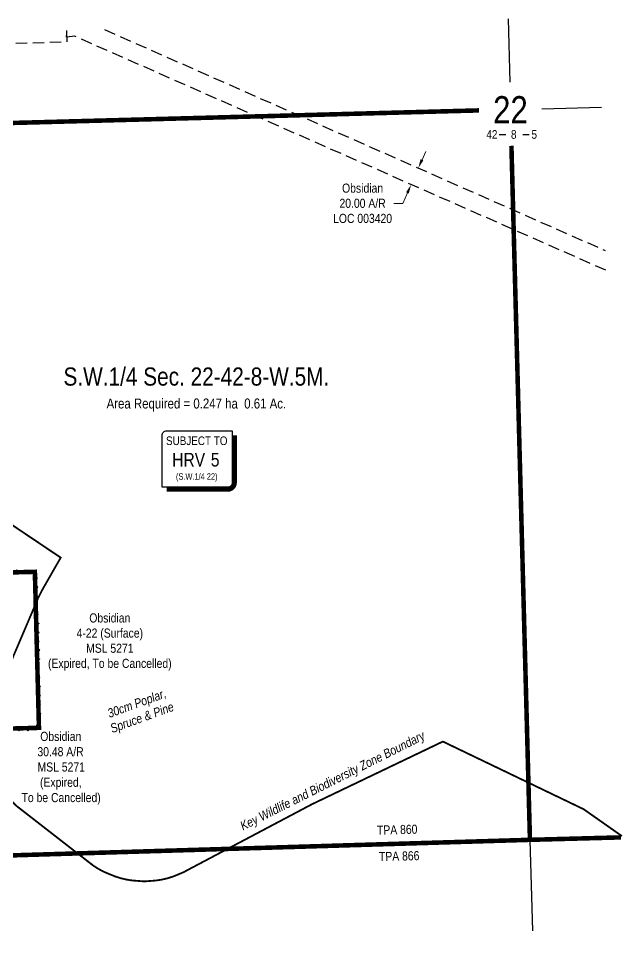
# Model space of a CAD drawing. Extents: x 628185 to 636081, y 5831999 to 5837154.
# Drawn here: x 630141 to 630807, y 5832179 to 5833211 of the extents above; entities that cross this region are included whole.
import ezdxf
from ezdxf.enums import TextEntityAlignment as Align

# ---------------------------------------------------------------- set-up
doc = ezdxf.new("R2010")
doc.units = 0
doc.header["$LTSCALE"] = 5
doc.header["$PDSIZE"] = 0.5
for name, pattern in [('0', [1, 1, 0]), ('CENTERLINEX3', [5, 2.5, -1, 0.5, -1]), ('DASHDOT2', [12.7, 6.35, -3.175, 0, -3.175]), ('foc-ACCESSROAD', [3.75, 2.5, -1.25]), ('foc-QUARTERLINE', [33, 25, -3, 2, -3])]:
    doc.linetypes.add(name, pattern=pattern)
doc.layers.get('Defpoints').update_dxf_attribs({"color": 9})
for name, color, linetype in [('10', 1, 'Continuous'), ('9', 3, 'Continuous'), ('AS-WILDLIFE', 131, 'DASHDOT2'), ('C-AR', 13, 'foc-ACCESSROAD'), ('C-SYMBOL', 7, 'Continuous'), ('C-WS', 13, 'foc-ACCESSROAD'), ('CG-NOTES', 7, 'Continuous'), ('CTW', 7, 'Continuous'), ('L-AREAREQUIRED', 7, 'Continuous'), ('L-QSEC', 8, 'foc-QUARTERLINE'), ('L-SEC', 7, 'Continuous'), ('L-SECLBL', 7, 'Continuous'), ('T-BUSH', 110, '0'), ('T-BUSH-T', 110, 'Continuous')]:
    doc.layers.add(name, color=color, linetype=linetype)
doc.layers.add('AS-TRAPPER BOUNDARY', color=7, linetype='CENTERLINEX3', true_color=0xb85c00, transparency=0.6)
doc.layers.add('AS-TRAPPER-T', color=7, linetype='Continuous', true_color=0xc26100)
doc.layers.add('C-AR-T', color=13, linetype='Continuous', lineweight=9)
doc.layers.add('C-WS-T', color=13, linetype='Continuous', lineweight=9)
doc.styles.add('100L', font='ARIALN.TTF', dxfattribs={"height": 11})
doc.styles.add('175L', font='ARIALN.TTF', dxfattribs={"height": 20})
doc.styles.add('240', font='ARIALN.TTF', dxfattribs={"height": 30})
doc.styles.add('80CG', font='ARIALN.TTF', dxfattribs={"height": 10})
doc.styles.add('80L', font='ARIALN.TTF', dxfattribs={"height": 10})
doc.styles.add('80LS', font='ARIALNI.TTF', dxfattribs={"height": 10})
doc.styles.add('HRV', font='ARIALN.TTF', dxfattribs={"height": 3})
doc.styles.add('SIMPLEX', font='ARIALN.TTF')
doc.dimstyles.new('Compass 5 000', dxfattribs={"dimscale": 5, "dimtxt": 9, "dimasz": 2, "dimexe": 0.2, "dimexo": 0.0625, "dimgap": 0.5, "dimtad": 0, "dimtih": 1, "dimtoh": 1, "dimzin": 0, "dimdsep": 46, "dimtxsty": '80CG', "dimcen": 0.1, "dimse1": 1, "dimse2": 1, "dimclrd": 256, "dimclrt": 256, "dimaunit": 1, "dimadec": 4, "dimazin": 0, "dimtfac": 0.06, "dimtofl": 0, "dimtmove": 0, "dimatfit": 1, "dimfxl": 0.2, "dimtolj": 1, "dimtzin": 0, "dimlwd": -1, "dimarcsym": 0})

# ---------------------------------------------------------------- blocks, each defined once
blk = doc.blocks.new('L-SECLBL')
at = {"layer": '9', "color": 7}
for p, q in [((-5.1, -27.8), (-12.3, -27.8)), ((20.7, -27.8), (13.5, -27.8))]:
    blk.add_line(p, q, dxfattribs=at)
at = {"layer": '10', "color": 2, "style": 'SIMPLEX'}
blk.add_attdef('SEC', text='', height=30, dxfattribs=at).set_placement((0, 0), align=Align.MIDDLE)
at = {"layer": '10', "color": 5, "style": '80L'}
blk.add_attdef('TWP', text='', height=9.5, dxfattribs=at).set_placement((-14.4, -27.4), align=Align.MIDDLE_RIGHT)
blk.add_attdef('RGE', text='', height=9.5, dxfattribs=at).set_placement((3.6, -27.4), align=Align.MIDDLE_CENTER)
blk.add_attdef('MER', text='', height=9.5, dxfattribs=at).set_placement((23.2, -27.4), align=Align.MIDDLE_LEFT)
blk = doc.blocks.new('*D433')
at = {"layer": 'C-AR-T', "transparency": 16777216}
for p, q in [((630585.7, 5833056.1), (630589.7, 5833065.2)), ((630569.6, 5833019.7), (630564.5, 5833008.1)), ((630564.5, 5833008.1), (630554.5, 5833008.1))]:
    blk.add_line(p, q, dxfattribs=at)
for points in [[(630584.1, 5833056.8), (630587.2, 5833055.4), (630581.6, 5833046.9)], [(630568.1, 5833020.4), (630571.1, 5833019), (630573.7, 5833028.8)]]:
    blk.add_solid(points, dxfattribs=at)
at = {"layer": 'Defpoints', "color": 0, "transparency": 16777216}
for p in [(630553.7, 5833059.2), (630545.8, 5833041.1), (630573.7, 5833028.8)]:
    blk.add_point(p, dxfattribs=at)
at = {"layer": 'C-AR-T', "transparency": 16777216, "insert": (630520.2, 5833008.1), "char_height": 10, "attachment_point": 5, "style": '80CG'}
blk.add_mtext('\\A1;Obsidian\\P20.00 A/R\\PLOC 003420', dxfattribs=at)
blk = doc.blocks.new('HRV')
blk.add_lwpolyline([(-35.1, 31.6), (37.2, 31.6), (37.2, -25.5, -0.414214), (32.2, -30.5), (-40.1, -30.5), (-40.1, 26.6, -0.414214)], format="xyb", close=True)
at = {"const_width": 5, "flags": 128}
blk.add_lwpolyline([(-35.1, -33), (32.2, -33, 0.414214), (39.7, -25.5), (39.7, 26.6)], format="xyb", dxfattribs=at)
at = {"style": '80L'}
blk.add_text('SUBJECT TO', height=9.5, dxfattribs=at).set_placement((-2, 13.1), align=Align.BOTTOM_CENTER)
blk.add_attdef('(N.W.1/4 00)', text='', height=7.12, dxfattribs=at).set_placement((-2, -24.4), align=Align.BOTTOM_CENTER)
at = {"layer": 'CTW', "color": 3, "style": 'HRV'}
blk.add_text('HRV', height=15, dxfattribs=at).set_placement((-10.9, -0.2), align=Align.MIDDLE_CENTER)
blk.add_attdef('0', text='', height=15, dxfattribs=at).set_placement((18.3, -0.2), align=Align.MIDDLE_CENTER)

msp = doc.modelspace()

# ---------------------------------------------------------------- linework, layer by layer
at = {"layer": 'AS-TRAPPER BOUNDARY', "color": 114, "true_color": 0x008f47, "const_width": 4.998, "flags": 128}
for points in [[(629908.11, 5832181.591), (629904.262, 5832326.517), (629977.298, 5832349.486), (630041.604, 5832438.78), (630041.888, 5832427.356), (630163.713, 5832430.623), (630159.211, 5832602.387), (630027.454, 5832598.941), (630030.519, 5832475.526), (629958.493, 5832375.513), (629903.421, 5832358.193), (629883.993, 5833089.873), (630403.416, 5833103.826), (630449.786, 5833105.074), (630648.326, 5833110.425)], [(630684.145, 5833071.392), (630686.028, 5833000.877), (630686.61, 5832979.104), (630704.55, 5832307.276), (630804.835, 5832309.97)]]:
    msp.add_lwpolyline(points, dxfattribs=at)
at = {"layer": 'AS-TRAPPER BOUNDARY', "const_width": 4.998, "flags": 128}
msp.add_lwpolyline([(628981.509, 5832258.704), (629081.632, 5832261.363), (629885.305, 5832282.702), (630704.55, 5832307.276), (630804.835, 5832309.971)], dxfattribs=at)
at = {"layer": 'AS-WILDLIFE', "const_width": 2, "flags": 128}
msp.add_lwpolyline([(630805.845, 5832311.409), (630763.688, 5832341), (630608.625, 5832415.5), (630464.5, 5832346.5), (630326.438, 5832273.5), (630323.875, 5832272), (630317.938, 5832269.5), (630311.812, 5832267), (630305.563, 5832265), (630299.187, 5832263.5), (630292.75, 5832262.5), (630286.187, 5832262), (630279.687, 5832261.5), (630273.125, 5832262), (630266.625, 5832262.5), (630260.187, 5832263.5), (630253.813, 5832265), (630247.5, 5832267), (630241.375, 5832269.5), (630235.437, 5832272), (630229.687, 5832275), (630224.125, 5832278.5), (630218.25, 5832283), (630144.25, 5832340.5), (630139.688, 5832344), (630134.938, 5832348.5), (630130.438, 5832353.5), (630126.312, 5832358.5), (630122.5, 5832363.5), (630119.062, 5832369.5), (630115.938, 5832375), (630113.25, 5832381), (630110.937, 5832387), (630109.063, 5832393.5), (630107.563, 5832400), (630106.5, 5832406.5), (630105.875, 5832413), (630105.625, 5832419.5), (630105.875, 5832426), (630106.5, 5832432.5), (630107.563, 5832439), (630109.062, 5832445), (630110.938, 5832451.5), (630113.75, 5832458.5), (630163.062, 5832574), (630165.312, 5832578.5), (630168.187, 5832584), (630187.687, 5832618), (630119.938, 5832663.5), (629908.875, 5832785), (629903.313, 5832788.5), (629898, 5832792.5), (629892.938, 5832796.5), (629888.187, 5832801), (629883.687, 5832806), (629879.562, 5832811), (629875.75, 5832816), (629873.875, 5832819), (629766.937, 5832992), (629765.375, 5832994.5), (629762.25, 5833000), (629759.562, 5833006), (629757.437, 5833012), (629697.782, 5833184.951)], dxfattribs=at)
at = {"layer": 'C-AR', "flags": 128}
for points in [[(630193.92, 5833198.256), (630193.982, 5833196.067), (630194.281, 5833185.55), (630072.336, 5833182.083), (630071.97, 5833194.975)], [(630788.136, 5832934.39), (630686.61, 5832979.104), (630403.406, 5833103.826), (630203.16, 5833192.025), (630194.124, 5833191.063), (630193.982, 5833196.067), (630193.92, 5833198.256)], [(630235.97, 5833199.388), (630449.783, 5833105.074), (630686.028, 5833000.877), (630787.556, 5832956.084)]]:
    msp.add_lwpolyline(points, dxfattribs=at)
at = {"layer": 'C-WS', "flags": 128}
msp.add_lwpolyline([(630160.453, 5832554.99), (630163.713, 5832430.623), (630041.888, 5832427.356), (630041.604, 5832438.78), (629977.298, 5832349.486), (629904.262, 5832326.517), (629903.421, 5832358.193), (629958.494, 5832375.515), (630030.519, 5832475.526), (630027.454, 5832598.941), (630159.211, 5832602.387), (630160.453, 5832554.99)], close=True, dxfattribs=at)
at = {"layer": 'L-QSEC'}
for p, q in [((630680.408, 5833211.345), (630682.277, 5833141.342)), ((629883.993, 5833089.873), (630648.327, 5833110.427)), ((630717.561, 5833112.289), (630783.331, 5833114.058)), ((630684.145, 5833071.392), (630704.55, 5832307.276)), ((630704.55, 5832307.276), (630707.208, 5832207.114))]:
    msp.add_line(p, q, dxfattribs=at)
at = {"layer": 'L-SEC'}
for p, q in [((629905.411, 5832283.236), (630704.55, 5832307.276)), ((630704.55, 5832307.276), (630804.835, 5832309.971))]:
    msp.add_line(p, q, dxfattribs=at)
at = {"layer": 'T-BUSH', "flags": 128}
msp.add_lwpolyline([(629303.244, 5832570.995, 0.52056705), (629304.345, 5832561.06, 0.52056705), (629305.446, 5832551.124, 0.52056705), (629306.196, 5832541.284, 0.52056705), (629304.785, 5832532.212, 0.52056705), (629311.569, 5832526.637, 0.52056705), (629320.045, 5832521.608, 0.52056705), (629326.199, 5832514.137, 0.52056705), (629328.145, 5832504.539, 0.52056705), (629329.996, 5832496.77, 0.52056705), (629337.94, 5832493.433, 0.52056705), (629344.156, 5832485.796, 0.52056705), (629353.715, 5832482.872, 0.52056705), (629363.274, 5832479.948, 0.52056705), (629370.354, 5832474.155, 0.52056705), (629380.336, 5832473.628, 0.52056705), (629390.319, 5832473.1, 0.52056705), (629397.638, 5832468.03, 0.52056705), (629407.609, 5832467.313, 0.52056705), (629417.542, 5832466.239, 0.52056705), (629427.431, 5832464.785, 0.52056705), (629437.207, 5832462.698, 0.52056705), (629446.572, 5832459.274, 0.52056705), (629455.636, 5832455.086, 0.52056705), (629464.488, 5832450.441, 0.52056705), (629473.384, 5832445.88, 0.52056705), (629482.686, 5832442.331, 0.52056705), (629491.563, 5832437.734, 0.52056705), (629500.44, 5832433.137, 0.52056705), (629509.317, 5832428.541, 0.52056705), (629518.194, 5832423.944, 0.52056705), (629527.072, 5832419.348, 0.52056705), (629535.949, 5832414.751, 0.52056705), (629544.826, 5832410.155, 0.52056705), (629553.703, 5832405.558, 0.52056705), (629562.432, 5832400.695, 0.52056705), (629571.041, 5832395.613, 0.52056705), (629579.65, 5832390.531, 0.52056705), (629588.545, 5832385.993, 0.52056705), (629597.604, 5832381.766, 0.52056705), (629606.662, 5832377.538, 0.52056705), (629615.807, 5832373.626, 0.52056705), (629625.057, 5832370.156, 0.52056705), (629634.061, 5832365.814, 0.52056705), (629643.065, 5832361.471, 0.52056705), (629652.069, 5832357.129, 0.52056705), (629661.073, 5832352.786, 0.52056705), (629670.077, 5832348.443, 0.52056705), (629679.081, 5832344.101, 0.52056705), (629688.085, 5832339.758, 0.52056705), (629697.089, 5832335.415, 0.52056705), (629706.189, 5832331.285, 0.52056705), (629715.418, 5832327.445, 0.52056705), (629724.648, 5832323.604, 0.52056705), (629734.256, 5832321.019, 0.52056705), (629744.048, 5832319.01, 0.52056705), (629753.835, 5832316.972, 0.52056705), (629763.745, 5832315.657, 0.52056705), (629773.712, 5832315.211, 0.52056705), (629783.665, 5832315.94, 0.52056705), (629793.383, 5832318.189, 0.52056705), (629803.022, 5832320.838, 0.52056705), (629812.552, 5832323.842, 0.52056705), (629822.02, 5832327.049, 0.52056705), (629831.489, 5832330.257, 0.52056705), (629841.092, 5832332.263, 0.52056705), (629850.562, 5832335.464, 0.52056705), (629859.896, 5832339.04, 0.52056705), (629869.211, 5832342.667, 0.52056705), (629878.527, 5832346.294, 0.52056705), (629887.842, 5832349.921, 0.52056705), (629897.158, 5832353.548, 0.52056705), (629906.473, 5832357.175, 0.52056705), (629915.788, 5832360.802, 0.52056705), (629925.104, 5832364.429, 0.52056705), (629933.984, 5832369.013, 0.52056705), (629942.676, 5832373.949, 0.52056705), (629951.342, 5832378.932, 0.52056705), (629959.955, 5832383.995, 0.52056705), (629967.861, 5832390.112, 0.52056705), (629975.767, 5832396.23, 0.52056705), (629982.856, 5832403.244, 0.52056705), (629989.68, 5832410.55, 0.52056705), (629996.503, 5832417.855, 0.52056705), (630003.327, 5832425.161, 0.52056705), (630010.15, 5832432.466, 0.52056705), (630016.974, 5832439.772, 0.52056705), (630023.797, 5832447.077, 0.52056705), (630028.557, 5832455.452, 0.52056705), (630030.591, 5832465.24, 0.52056705), (630029.835, 5832474.926, 0.52056705), (630027.133, 5832484.545, 0.52056705), (630027.314, 5832494.54, 0.52056705), (630027.496, 5832504.535, 0.52056705), (630027.512, 5832514.518, 0.52056705), (630025.941, 5832524.391, 0.52056705), (630025.253, 5832534.291, 0.52056705), (630026.198, 5832544.243, 0.52056705), (630026.12, 5832554.217, 0.52056705), (630025.94, 5832564.209, 0.52056705), (630025.922, 5832574.205, 0.52056705), (630024.946, 5832584.151, 0.52056705), (630023.91, 5832594.094, 0.52056705), (630029.339, 5832601.498, 0.52056705), (630039.335, 5832601.671, 0.52056705), (630049.326, 5832601.984, 0.52056705), (630059.316, 5832602.348, 0.52056705), (630069.306, 5832602.693, 0.52056705), (630079.299, 5832602.989, 0.52056705), (630089.291, 5832603.285, 0.52056705), (630099.283, 5832603.582, 0.52056705), (630109.275, 5832603.541, 0.52056705), (630119.266, 5832603.672, 0.52056705), (630129.255, 5832604.05, 0.52056705), (630139.245, 5832604.429, 0.52056705), (630149.188, 5832604.335, 0.52056705), (630158.271, 5832604.006, 0.52056705), (630161.981, 5832595.414, 0.52056705), (630162.45, 5832585.467, 0.52056705), (630162.262, 5832575.472, 0.52056705), (630162.161, 5832565.477, 0.52056705), (630162.627, 5832555.504, 0.52056705), (630163.716, 5832545.567, 0.52056705), (630163.788, 5832535.593, 0.52056705), (630163.973, 5832525.609, 0.52056705), (630164.66, 5832516.192, 0.52056705), (630164.426, 5832506.198, 0.52056705), (630164.276, 5832496.203, 0.52056705), (630164.7, 5832486.273, 0.52056705), (630165.397, 5832476.355, 0.52056705), (630165.395, 5832466.358, 0.52056705), (630165.509, 5832456.363, 0.52056705), (630165.672, 5832446.367, 0.52056705), (630165.903, 5832436.386, 0.52056705), (630160.9, 5832428.091, 0.52056705), (630151.491, 5832427.178, 0.52056705), (630141.509, 5832427.332, 0.52056705), (630131.519, 5832427.207, 0.52056705), (630121.536, 5832427.138, 0.52056705), (630111.563, 5832426.445, 0.52056705), (630101.574, 5832426.458, 0.52056705), (630091.58, 5832426.463, 0.52056705), (630081.854, 5832424.482, 0.52056705), (630073.031, 5832425.313, 0.52056705), (630063.039, 5832425.416, 0.52056705), (630054.606, 5832422.898, 0.52056705), (630050.176, 5832413.988, 0.52056705), (630043.716, 5832406.418, 0.52056705), (630036.507, 5832399.515, 0.52056705), (630031.003, 5832391.2, 0.52056705), (630024.796, 5832383.409, 0.52056705), (630018.901, 5832375.343, 0.52056705), (630013.094, 5832367.206, 0.52056705), (630007.286, 5832359.07, 0.52056705), (630001.477, 5832350.934, 0.52056705), (629995.597, 5832342.849, 0.52056705), (629988.209, 5832336.239, 0.52056705), (629979.308, 5832332.165, 0.52056705), (629970.372, 5832327.981, 0.52056705), (629961.285, 5832324.792, 0.52056705), (629951.527, 5832322.788, 0.52056705), (629942.154, 5832319.328, 0.52056705), (629934.483, 5832313.486, 0.52056705), (629926.381, 5832308.284, 0.52056705), (629916.647, 5832306.01, 0.52056705), (629907.248, 5832306.969, 0.52056705), (629897.733, 5832305.148, 0.52056705), (629888.335, 5832301.754, 0.52056705), (629878.979, 5832298.232, 0.52056705), (629869.111, 5832296.661, 0.52056705), (629860.067, 5832292.882, 0.52056705), (629851.252, 5832288.621, 0.52056705), (629841.428, 5832287.084, 0.52056705), (629832.092, 5832283.52, 0.52056705), (629822.772, 5832279.908, 0.52056705), (629813.249, 5832276.868, 0.52056705), (629803.771, 5832273.688, 0.52056705), (629794.226, 5832270.727, 0.52056705), (629784.608, 5832268.001, 0.52056705), (629774.991, 5832265.272, 0.52056705), (629765.376, 5832262.539, 0.52056705), (629755.76, 5832259.806, 0.52056705), (629745.979, 5832258.183, 0.52056705), (629737.837, 5832263.639, 0.52056705), (629729.554, 5832269.228, 0.52056705), (629720.396, 5832273.23, 0.52056705), (629711.181, 5832277.095, 0.52056705), (629701.505, 5832279.112, 0.52056705), (629693.758, 5832284.979, 0.52056705), (629684.855, 5832289.482, 0.52056705), (629675.711, 5832293.523, 0.52056705), (629666.344, 5832297.012, 0.52056705), (629657.262, 5832300.914, 0.52056705), (629649.457, 5832306.774, 0.52056705), (629640.203, 5832310.555, 0.52056705), (629630.907, 5832314.173, 0.52056705), (629621.24, 5832314.636, 0.52056705), (629612.422, 5832319.344, 0.52056705), (629604.82, 5832325.698, 0.52056705), (629597.803, 5832332.333, 0.52056705), (629589.141, 5832336.937, 0.52056705), (629579.87, 5832340.188, 0.52056705), (629570.894, 5832344.588, 0.52056705), (629561.907, 5832348.966, 0.52056705), (629552.921, 5832353.344, 0.52056705), (629543.62, 5832356.764, 0.52056705), (629535.046, 5832361.567, 0.52056705), (629526.904, 5832366.835, 0.52056705), (629517.457, 5832367.789, 0.52056705), (629509.032, 5832370.848, 0.52056705), (629500.236, 5832375.598, 0.52056705), (629492.864, 5832382.008, 0.52056705), (629484.38, 5832387.171, 0.52056705), (629475.216, 5832391.164, 0.52056705), (629466.226, 5832395.492, 0.52056705), (629457.422, 5832400.077, 0.52056705), (629448.213, 5832403.866, 0.52056705), (629438.796, 5832407.13, 0.52056705), (629430.341, 5832411.892, 0.52056705), (629421.002, 5832415.278, 0.52056705), (629411.252, 5832417.486, 0.52056705), (629401.398, 5832418.527, 0.52056705), (629391.403, 5832418.333, 0.52056705), (629381.738, 5832416.438, 0.52056705), (629372.082, 5832416.377, 0.52056705), (629362.246, 5832418.045, 0.52056705), (629352.268, 5832417.424, 0.52056705), (629343.953, 5832412.701, 0.52056705), (629334.87, 5832415.798, 0.52056705), (629327.751, 5832422.816, 0.52056705), (629319.312, 5832426.946, 0.52056705), (629309.567, 5832425.924, 0.52056705), (629302.275, 5832419.381, 0.52056705), (629295.01, 5832414.051, 0.52056705), (629288.461, 5832409.335, 0.52056705), (629286.69, 5832399.514, 0.52056705), (629285.272, 5832389.636, 0.52056705), (629284.725, 5832379.684, 0.52056705), (629285.475, 5832372.492, 0.52056705)], format="xyb", dxfattribs=at)

# ---------------------------------------------------------------- block references
at = {"layer": 'CG-NOTES', "xscale": 0.9996603200000107, "yscale": 0.9996603200000107, "zscale": 0.9996603200000107}
msp.add_blockref('HRV', (630339.523, 5832726.01), dxfattribs=at).add_auto_attribs({'(N.W.1/4 00)': '(S.W.1/4 22)', '0': '5'})
at = {"layer": 'L-SECLBL', "xscale": 0.9996603200000107, "yscale": 0.9996603200000107, "zscale": 0.9996603200000107}
msp.add_blockref('L-SECLBL', (630683.078, 5833111.362), dxfattribs=at).add_auto_attribs({'SEC': '22', 'TWP': '42', 'RGE': '8', 'MER': '5'})

# ---------------------------------------------------------------- texts
at = {"layer": 'AS-TRAPPER-T', "style": '80L'}
for s, p in [('TPA 860', (630536.206, 5832312.898)), ('TPA 866', (630538.377, 5832283.764))]:
    msp.add_text(s, height=9.9908, rotation=1.520971, dxfattribs=at).set_placement(p)
at = {"layer": 'AS-WILDLIFE', "insert": (630487.661, 5832371.109), "char_height": 10, "attachment_point": 5, "rotation": 26.692243, "style": '240'}
msp.add_mtext_dynamic_manual_height_columns('{\\fArial Narrow|b0|i1|c0|p34;Key Wildlife and Biodiversity Zone Boundary}', width=269.63559, gutter_width=45, heights=[0], dxfattribs=at)
at = {"layer": 'C-AR-T', "style": '80CG'}
for s, p in [('Obsidian', (630165.143, 5832416.159)), ('30.48 A/R', (630162.016, 5832399.325)), ('MSL 5271', (630162.163, 5832382.49)), ('(Expired,', (630164.877, 5832365.655))]:
    msp.add_text(s, height=9.9965, dxfattribs=at).set_placement(p)
at = {"layer": 'C-SYMBOL', "color": 3, "style": '175L'}
msp.add_text('S.W.1/4 Sec. 22-42-8-W.5M.', height=19.99321, dxfattribs=at).set_placement((630337.116, 5832801.401), align=Align.BOTTOM_CENTER)
at = {"layer": 'C-WS-T', "insert": (630241.768, 5832525.073), "char_height": 9.9966, "width": 135.62008, "attachment_point": 5, "style": '80CG'}
msp.add_mtext('\\A1;Obsidian\\P4-22 (Surface)\\PMSL 5271\\P(Expired, To be Cancelled)', dxfattribs=at)
at = {"layer": 'L-AREAREQUIRED', "color": 5, "style": '100L'}
msp.add_text('Area Required = 0.247 ha  0.61 Ac.', height=10.99626, dxfattribs=at).set_placement((630337.116, 5832778.908), align=Align.BOTTOM_CENTER)
at = {"layer": 'T-BUSH-T', "insert": (630269.759, 5832462.337), "char_height": 10, "width": 73.04679, "attachment_point": 2, "rotation": 20, "style": '80LS'}
msp.add_mtext('30cm Poplar,\\PSpruce & Pine', dxfattribs=at)

# ---------------------------------------------------------------- dimensions: what is measured, and where the dimension line sits
at = {"layer": 'C-AR-T'}
dim = msp.add_linear_dim(base=(630573.654, 5833028.849), p1=(630553.722, 5833059.232), p2=(630545.753, 5833041.137), angle=246.231554, text='Obsidian\\P20.00 A/R\\PLOC 003420', dimstyle='Compass 5 000', dxfattribs=at)
dim.commit()
dim.dimension.update_dxf_attribs({"geometry": '*D433', "text_midpoint": (630520.237, 5833008.125), "dimtype": 161})

# ---------------------------------------------------------------- next in the draw order: texts
at = {"layer": 'C-AR-T', "insert": (630144.519, 5832358.817), "char_height": 9.99653, "width": 87.64318, "attachment_point": 1, "style": '80CG', "bg_fill": 3, "box_fill_scale": 1.15, "bg_fill_color": 256, "bg_fill_true_color": 256, "bg_fill_transparency": 0}
msp.add_mtext('To be Cancelled)', dxfattribs=at)

doc.saveas('drawing.dxf')
